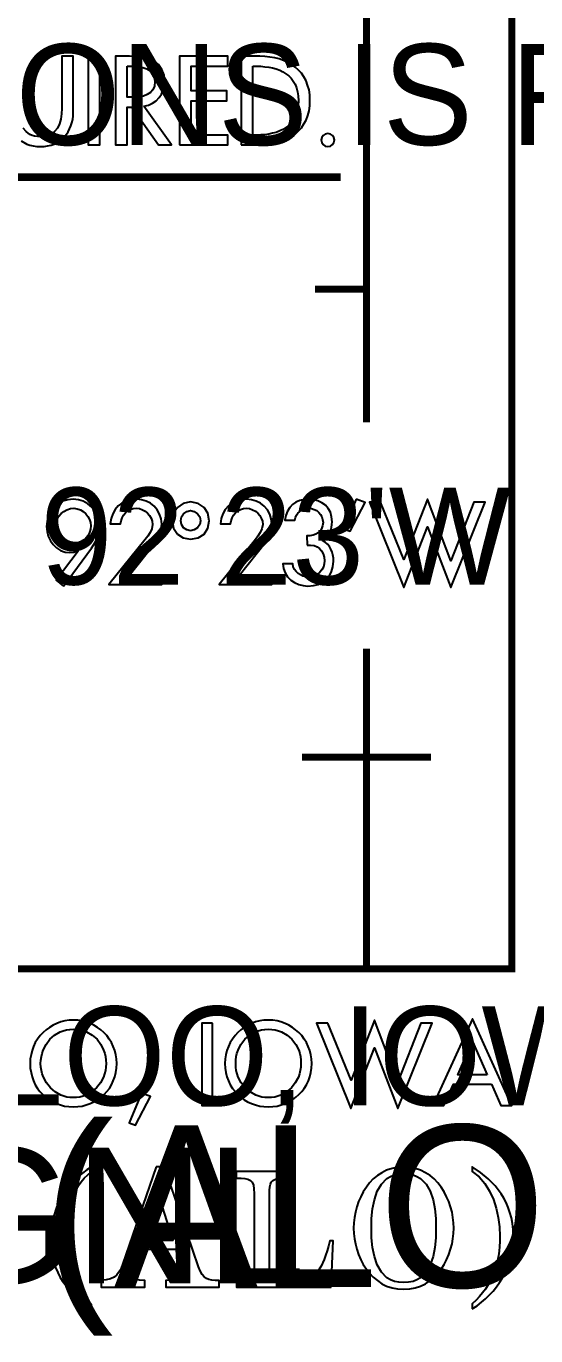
# Model space of a CAD drawing. Extents: x 0.08 to 5.7, y 0.31 to 7.95.
# Drawn here: x 4.75 to 5.146, y 0.341 to 1.357 of the extents above; entities that cross this region are included whole.
import ezdxf

# ---------------------------------------------------------------- set-up
doc = ezdxf.new("R2010")
doc.units = 0
doc.layers.get('0').update_dxf_attribs({"linetype": 'CONTINUOUS'})

msp = doc.modelspace()

# ---------------------------------------------------------------- linework, layer by layer
at = {"color": 0}
for points, const_width in [([(0.252929, 7.62446), (5.12706, 7.62446), (5.12706, 0.625543), (0.252929, 0.625543), (0.252929, 7.62446)], 0.005417), ([(5.01417, 1.04943), (5.01417, 2.60525), (5.01307, 6.23568), (5.01281, 7.62457)], 0.005417), ([(2.1786, 1.23942), (4.99414, 1.23942)], 0.005833), ([(4.97418, 1.15251), (5.01417, 1.15251)], 0.005417), ([(5.01417, 0.625814), (5.01417, 0.873753)], 0.005417), ([(5.01417, 0.789606), (4.96419, 0.789606)], 0.005417), ([(5.06418, 0.789606), (5.01417, 0.789606)], 0.005417)]:
    msp.add_lwpolyline(points, dxfattribs=dict(at, const_width=const_width))
for points in [[(4.7461, 1.26752), (4.75043, 1.26514), (4.75293, 1.26432), (4.75543, 1.26373), (4.75819, 1.26335), (4.76112, 1.26318), (4.76389, 1.26335), (4.76665, 1.26373), (4.76932, 1.26432), (4.77165, 1.26514), (4.77599, 1.26752), (4.77974, 1.27067), (4.78267, 1.27458), (4.78472, 1.27919), (4.78554, 1.28152), (4.78614, 1.28418), (4.7864, 1.28695), (4.78651, 1.28971), (4.78651, 1.33317), (4.77761, 1.33317), (4.77761, 1.29264), (4.7775, 1.28847), (4.77681, 1.28445), (4.77582, 1.28082), (4.77431, 1.27751), (4.77208, 1.27474), (4.76915, 1.27262), (4.76753, 1.27181), (4.76557, 1.27127), (4.76346, 1.271), (4.76112, 1.27083), (4.75874, 1.271), (4.75651, 1.27127), (4.75456, 1.27181), (4.75293, 1.27262), (4.75, 1.27474), (4.74778, 1.27751)], [(4.80707, 1.33317), (4.79818, 1.33317), (4.79818, 1.26443), (4.80707, 1.26443), (4.80707, 1.33317)], [(4.84125, 1.2946), (4.84483, 1.29541), (4.84804, 1.29682), (4.85086, 1.29877), (4.85319, 1.30111), (4.85514, 1.30387), (4.85639, 1.30707), (4.85736, 1.31044), (4.85764, 1.31391), (4.8571, 1.31863), (4.85525, 1.32308), (4.85265, 1.32693), (4.8489, 1.33002), (4.84446, 1.33181), (4.83985, 1.33279), (4.83501, 1.33306), (4.83014, 1.33317), (4.81944, 1.33317), (4.81944, 1.26443), (4.82835, 1.26443), (4.82835, 1.29373), (4.83192, 1.29373), (4.85265, 1.26443), (4.86279, 1.26443), (4.84125, 1.2946)], [(4.86914, 1.26443), (4.90653, 1.26443), (4.90653, 1.27208), (4.87804, 1.27208), (4.87804, 1.29877), (4.90571, 1.29877), (4.90571, 1.30637), (4.87804, 1.30637), (4.87804, 1.32557), (4.90653, 1.32557), (4.90653, 1.33317), (4.86914, 1.33317), (4.86914, 1.26443)], [(4.91694, 1.26443), (4.9311, 1.26443), (4.93511, 1.26459), (4.93901, 1.26497), (4.94276, 1.26568), (4.9464, 1.26655), (4.94987, 1.2678), (4.95307, 1.26915), (4.95611, 1.271), (4.95888, 1.27289), (4.96137, 1.27528), (4.9636, 1.27778), (4.96556, 1.28071), (4.96724, 1.28375), (4.96858, 1.28722), (4.96957, 1.29096), (4.97017, 1.29487), (4.97026, 1.29915), (4.97017, 1.30333), (4.96957, 1.30724), (4.96847, 1.31082), (4.96724, 1.31418), (4.96556, 1.31722), (4.9636, 1.31999), (4.96126, 1.32265), (4.95876, 1.32487), (4.95594, 1.32682), (4.95307, 1.32845), (4.94971, 1.32986), (4.9464, 1.33111), (4.94293, 1.33192), (4.93918, 1.33263), (4.93528, 1.33306), (4.93137, 1.33317), (4.91694, 1.33317), (4.91694, 1.26443)], [(4.82835, 1.32557), (4.83068, 1.32557), (4.83404, 1.32541), (4.83735, 1.32514), (4.84056, 1.32444), (4.84358, 1.32346), (4.84614, 1.32194), (4.84819, 1.31988), (4.84944, 1.31706), (4.84999, 1.31358), (4.84961, 1.31), (4.84831, 1.30724), (4.8464, 1.30501), (4.84392, 1.30349), (4.8411, 1.30235), (4.83789, 1.30181), (4.83458, 1.30138), (4.83111, 1.30138), (4.82835, 1.30138), (4.82835, 1.32557)], [(4.92583, 1.32557), (4.92876, 1.32557), (4.93207, 1.32541), (4.93528, 1.32514), (4.93832, 1.32487), (4.94125, 1.32416), (4.94417, 1.32335), (4.94683, 1.32237), (4.94933, 1.32113), (4.95167, 1.31972), (4.95378, 1.31803), (4.95568, 1.31613), (4.95736, 1.31391), (4.95876, 1.31152), (4.95985, 1.30876), (4.96072, 1.30572), (4.96126, 1.30252), (4.96137, 1.29877), (4.96126, 1.29514), (4.96072, 1.29194), (4.95985, 1.2889), (4.95876, 1.28613), (4.95736, 1.28375), (4.95568, 1.28152), (4.95378, 1.27957), (4.95167, 1.27794), (4.94933, 1.27653), (4.94683, 1.27528), (4.94417, 1.27414), (4.94125, 1.27349), (4.93832, 1.27279), (4.93528, 1.27235), (4.93207, 1.27224), (4.92876, 1.27208), (4.92583, 1.27208), (4.92583, 1.32557)], [(4.98415, 1.27333), (4.98221, 1.27289), (4.98058, 1.27181), (4.97944, 1.27029), (4.979, 1.26834), (4.97944, 1.26628), (4.98058, 1.2647), (4.98221, 1.26362), (4.98415, 1.26318), (4.98611, 1.26362), (4.98779, 1.2647), (4.98888, 1.26628), (4.98931, 1.26834), (4.98888, 1.27029), (4.98779, 1.27181), (4.98611, 1.27289), (4.98415, 1.27333)], [(4.77903, 0.922364), (4.80083, 0.951824), (4.80317, 0.955837), (4.80528, 0.960015), (4.8061, 0.96224), (4.80664, 0.964464), (4.80707, 0.966689), (4.80724, 0.969021), (4.80681, 0.973199), (4.80556, 0.977106), (4.8036, 0.980578), (4.801, 0.983615), (4.7979, 0.986111), (4.79432, 0.988064), (4.79058, 0.989312), (4.78651, 0.989746), (4.78222, 0.989312), (4.77832, 0.988064), (4.77485, 0.986111), (4.77181, 0.983453), (4.76932, 0.980414), (4.76753, 0.976779), (4.76628, 0.972765), (4.76585, 0.968479), (4.76628, 0.964572), (4.76719, 0.960992), (4.76878, 0.957519), (4.771, 0.95459), (4.7736, 0.951932), (4.77669, 0.949978), (4.78017, 0.948731), (4.7839, 0.948351), (4.78711, 0.948622), (4.79015, 0.949599), (4.79025, 0.949436), (4.77322, 0.926812), (4.77903, 0.922364)], [(4.82986, 0.930556), (4.85086, 0.956922), (4.85265, 0.960015), (4.854, 0.963217), (4.85487, 0.966797), (4.85525, 0.970432), (4.85487, 0.974447), (4.85362, 0.97819), (4.85178, 0.981554), (4.84944, 0.984321), (4.84651, 0.986546), (4.84321, 0.988172), (4.83946, 0.989312), (4.83556, 0.989746), (4.83138, 0.989312), (4.82764, 0.988336), (4.82433, 0.986654), (4.8215, 0.984429), (4.81917, 0.981825), (4.81722, 0.978461), (4.81597, 0.974718), (4.81526, 0.97054), (4.82319, 0.97054), (4.82362, 0.973036), (4.82443, 0.975261), (4.82557, 0.977214), (4.8271, 0.979004), (4.82889, 0.980578), (4.83083, 0.981663), (4.83317, 0.982368), (4.83556, 0.982639), (4.83789, 0.982368), (4.84028, 0.981554), (4.84233, 0.980414), (4.84429, 0.978896), (4.84581, 0.977106), (4.84706, 0.974881), (4.84793, 0.972657), (4.84804, 0.969997), (4.84765, 0.966797), (4.84625, 0.963758), (4.84446, 0.960992), (4.84233, 0.958333), (4.81429, 0.923449), (4.85525, 0.923449), (4.85525, 0.930556), (4.82986, 0.930556)], [(4.87765, 0.987522), (4.87181, 0.986382), (4.86735, 0.983344), (4.86431, 0.978733), (4.86333, 0.972928), (4.86431, 0.967231), (4.86735, 0.962619), (4.87181, 0.959744), (4.87765, 0.958604), (4.88346, 0.959744), (4.88807, 0.962619), (4.89094, 0.967231), (4.89208, 0.972928), (4.89094, 0.978733), (4.88807, 0.983344), (4.88346, 0.986382), (4.87765, 0.987522)], [(4.91542, 0.930556), (4.93625, 0.956922), (4.93804, 0.960015), (4.93946, 0.963217), (4.94043, 0.966797), (4.94069, 0.970432), (4.94026, 0.974447), (4.93918, 0.97819), (4.93733, 0.981554), (4.93485, 0.984321), (4.93197, 0.986546), (4.9286, 0.988172), (4.92503, 0.989312), (4.92096, 0.989746), (4.91683, 0.989312), (4.91303, 0.988336), (4.90972, 0.986654), (4.90696, 0.984429), (4.90457, 0.981825), (4.90278, 0.978461), (4.90136, 0.974718), (4.90072, 0.97054), (4.90864, 0.97054), (4.90901, 0.973036), (4.90989, 0.975261), (4.91097, 0.977214), (4.91249, 0.979004), (4.91428, 0.980578), (4.91639, 0.981663), (4.91862, 0.982368), (4.92096, 0.982639), (4.92344, 0.982368), (4.92567, 0.981554), (4.9279, 0.980414), (4.92974, 0.978896), (4.93137, 0.977106), (4.93251, 0.974881), (4.93332, 0.972657), (4.9336, 0.969997), (4.93306, 0.966797), (4.93164, 0.963758), (4.92985, 0.960992), (4.9279, 0.958333), (4.89985, 0.923449), (4.94069, 0.923449), (4.94069, 0.930556), (4.91542, 0.930556)], [(4.96804, 0.954156), (4.97081, 0.954156), (4.97347, 0.953776), (4.97586, 0.9528), (4.97775, 0.951389), (4.97933, 0.949599), (4.98058, 0.947374), (4.98122, 0.944715), (4.98156, 0.941949), (4.98122, 0.939453), (4.98068, 0.937067), (4.9796, 0.934842), (4.97808, 0.933051), (4.97624, 0.931532), (4.97418, 0.930393), (4.97179, 0.929742), (4.96929, 0.929471), (4.96707, 0.929579), (4.96485, 0.930122), (4.96289, 0.93099), (4.9611, 0.932075), (4.95958, 0.933594), (4.95833, 0.935275), (4.95736, 0.937337), (4.95692, 0.939561), (4.94917, 0.939561), (4.94971, 0.935818), (4.95096, 0.932508), (4.9529, 0.929471), (4.9554, 0.926921), (4.95817, 0.925022), (4.96153, 0.923611), (4.965, 0.922635), (4.96875, 0.922364), (4.97293, 0.922635), (4.97667, 0.923611), (4.97999, 0.925293), (4.98292, 0.927518), (4.9854, 0.930285), (4.98708, 0.933594), (4.98817, 0.937337), (4.98861, 0.941515), (4.9885, 0.944011), (4.98817, 0.946506), (4.98753, 0.948731), (4.98654, 0.950956), (4.9854, 0.952908), (4.98389, 0.954699), (4.98221, 0.956272), (4.98014, 0.957628), (4.98335, 0.960394), (4.98557, 0.963758), (4.98639, 0.965713), (4.98693, 0.967774), (4.98736, 0.969997), (4.98753, 0.972222), (4.98708, 0.976129), (4.98611, 0.979601), (4.98443, 0.982476), (4.98236, 0.985026), (4.9796, 0.986925), (4.97651, 0.988499), (4.97319, 0.989312), (4.96946, 0.989746), (4.96571, 0.989421), (4.96235, 0.988607), (4.95931, 0.987358), (4.95665, 0.985568), (4.95458, 0.983182), (4.95281, 0.980414), (4.95156, 0.977106), (4.95068, 0.973307), (4.95861, 0.973307), (4.95904, 0.975424), (4.95985, 0.977214), (4.96083, 0.978733), (4.96208, 0.979981), (4.9636, 0.981119), (4.96528, 0.981933), (4.96707, 0.982368), (4.96918, 0.982639), (4.97151, 0.982368), (4.97364, 0.981825), (4.97553, 0.980849), (4.97721, 0.979438), (4.97846, 0.977919), (4.9796, 0.976129), (4.98014, 0.973904), (4.98042, 0.971679), (4.98014, 0.968913), (4.97933, 0.966689), (4.97819, 0.965007), (4.97667, 0.963596), (4.97472, 0.962511), (4.97265, 0.961806), (4.97026, 0.961372), (4.96778, 0.961262), (4.96804, 0.954156)], [(5.00613, 0.989746), (4.99636, 0.966797), (5.00142, 0.964844), (5.01307, 0.987087), (5.00613, 0.989746)], [(5.02512, 0.987358), (5.01654, 0.987358), (5.04318, 0.921115), (5.06142, 0.968207), (5.07958, 0.921115), (5.10622, 0.987358), (5.0975, 0.987358), (5.07958, 0.941949), (5.06142, 0.989746), (5.04318, 0.942925), (5.02512, 0.987358)], [(4.78651, 0.955404), (4.78401, 0.955675), (4.78168, 0.956381), (4.77929, 0.957628), (4.77724, 0.95931), (4.77556, 0.961262), (4.77414, 0.963596), (4.77333, 0.966254), (4.77289, 0.969021), (4.77322, 0.971679), (4.77403, 0.974283), (4.77539, 0.976508), (4.77707, 0.978624), (4.77929, 0.980251), (4.78168, 0.981554), (4.78429, 0.982368), (4.78711, 0.982639), (4.78961, 0.982206), (4.7921, 0.981392), (4.79432, 0.980143), (4.79622, 0.978353), (4.79779, 0.976238), (4.79904, 0.974012), (4.79986, 0.971517), (4.80013, 0.969021), (4.79986, 0.966363), (4.79915, 0.963867), (4.79807, 0.961643), (4.79639, 0.959581), (4.79443, 0.95779), (4.7921, 0.956543), (4.78944, 0.955675), (4.78651, 0.955404)], [(4.87765, 0.965278), (4.87472, 0.965821), (4.87224, 0.967503), (4.87056, 0.969997), (4.87001, 0.972928), (4.87056, 0.975965), (4.87224, 0.978461), (4.87472, 0.980143), (4.87765, 0.980849), (4.88053, 0.980143), (4.88303, 0.978461), (4.88487, 0.975965), (4.88542, 0.972928), (4.88487, 0.969997), (4.88303, 0.967503), (4.88053, 0.965821), (4.87765, 0.965278)], [(4.78668, 0.585721), (4.78331, 0.585558), (4.78, 0.585015), (4.77681, 0.58431), (4.77376, 0.583062), (4.77083, 0.581651), (4.76807, 0.580024), (4.7654, 0.578071), (4.76307, 0.575956), (4.76085, 0.573622), (4.7589, 0.570964), (4.75711, 0.568197), (4.75569, 0.565267), (4.75456, 0.562229), (4.75375, 0.558865), (4.75319, 0.555556), (4.75304, 0.552083), (4.75319, 0.548449), (4.75375, 0.544976), (4.75456, 0.541667), (4.75569, 0.538629), (4.75711, 0.535536), (4.75874, 0.532769), (4.76069, 0.530274), (4.76292, 0.52794), (4.76531, 0.525825), (4.7679, 0.523872), (4.77067, 0.522244), (4.7736, 0.520996), (4.77669, 0.519857), (4.77983, 0.519043), (4.78321, 0.518608), (4.78668, 0.518446), (4.78999, 0.518608), (4.79335, 0.519043), (4.79665, 0.519857), (4.79969, 0.520996), (4.80263, 0.522244), (4.80539, 0.523872), (4.80806, 0.525825), (4.81044, 0.52794), (4.81267, 0.530274), (4.81456, 0.532769), (4.81625, 0.535536), (4.81765, 0.538629), (4.81874, 0.541667), (4.81961, 0.544976), (4.82015, 0.548449), (4.82026, 0.552083), (4.82015, 0.555556), (4.81961, 0.558865), (4.81874, 0.562229), (4.81765, 0.565267), (4.81625, 0.568197), (4.81446, 0.570964), (4.8125, 0.573622), (4.81028, 0.575956), (4.80794, 0.578071), (4.80528, 0.580024), (4.80251, 0.581651), (4.79958, 0.583062), (4.79656, 0.58431), (4.79335, 0.585015), (4.78999, 0.585558), (4.78668, 0.585721)], [(4.89458, 0.583333), (4.88624, 0.583333), (4.88624, 0.519586), (4.89458, 0.519586), (4.89458, 0.583333)], [(4.93793, 0.585721), (4.93457, 0.585558), (4.93126, 0.585015), (4.92806, 0.58431), (4.92503, 0.583062), (4.9221, 0.581651), (4.91932, 0.580024), (4.91667, 0.578071), (4.91428, 0.575956), (4.91211, 0.573622), (4.91015, 0.570964), (4.90847, 0.568197), (4.90696, 0.565267), (4.90582, 0.562229), (4.905, 0.558865), (4.90446, 0.555556), (4.90429, 0.552083), (4.90446, 0.548449), (4.905, 0.544976), (4.90582, 0.541667), (4.90696, 0.538629), (4.90847, 0.535536), (4.91015, 0.532769), (4.91211, 0.530274), (4.91428, 0.52794), (4.91667, 0.525825), (4.91932, 0.523872), (4.92193, 0.522244), (4.92503, 0.520996), (4.92806, 0.519857), (4.93126, 0.519043), (4.93457, 0.518608), (4.93793, 0.518446), (4.9414, 0.518608), (4.94472, 0.519043), (4.94792, 0.519857), (4.95096, 0.520996), (4.95389, 0.522244), (4.95665, 0.523872), (4.95931, 0.525825), (4.96164, 0.52794), (4.96386, 0.530274), (4.96582, 0.532769), (4.9675, 0.535536), (4.96903, 0.538629), (4.97017, 0.541667), (4.97097, 0.544976), (4.97151, 0.548449), (4.97168, 0.552083), (4.97151, 0.555556), (4.97097, 0.558865), (4.97017, 0.562229), (4.96892, 0.565267), (4.9675, 0.568197), (4.96582, 0.570964), (4.96386, 0.573622), (4.96164, 0.575956), (4.95915, 0.578071), (4.95665, 0.580024), (4.95389, 0.581651), (4.95096, 0.583062), (4.94775, 0.58431), (4.94472, 0.585015), (4.9414, 0.585558), (4.93793, 0.585721)], [(4.98406, 0.583333), (4.97542, 0.583333), (5.00206, 0.517199), (5.02029, 0.56429), (5.03847, 0.517199), (5.06515, 0.583333), (5.05637, 0.583333), (5.03847, 0.537924), (5.02029, 0.585721), (5.00222, 0.539008), (4.98406, 0.583333)], [(5.11128, 0.536133), (5.11849, 0.519586), (5.12706, 0.519586), (5.0964, 0.586643), (5.06569, 0.519586), (5.07433, 0.519586), (5.08165, 0.536133), (5.11128, 0.536133)], [(4.78668, 0.525553), (4.78418, 0.525553), (4.78168, 0.525988), (4.77919, 0.526693), (4.77696, 0.527507), (4.77262, 0.530003), (4.76878, 0.533203), (4.76568, 0.53711), (4.76335, 0.541504), (4.76237, 0.544054), (4.76183, 0.546658), (4.76139, 0.549317), (4.76124, 0.552083), (4.76139, 0.554742), (4.76183, 0.557346), (4.76237, 0.559842), (4.76318, 0.562338), (4.7654, 0.566786), (4.76833, 0.570856), (4.77208, 0.574001), (4.77636, 0.576551), (4.77875, 0.577474), (4.78125, 0.578071), (4.7839, 0.57845), (4.78668, 0.578614), (4.78944, 0.57845), (4.7921, 0.578071), (4.7946, 0.577474), (4.79693, 0.576551), (4.80126, 0.574001), (4.80501, 0.570856), (4.80794, 0.566786), (4.81011, 0.562338), (4.81099, 0.559842), (4.81153, 0.557346), (4.81196, 0.554742), (4.81207, 0.552083), (4.81196, 0.549317), (4.81153, 0.546658), (4.81082, 0.544054), (4.81, 0.541504), (4.80761, 0.53711), (4.80458, 0.533203), (4.80067, 0.530003), (4.79639, 0.527507), (4.79417, 0.526693), (4.79167, 0.525988), (4.78917, 0.525553), (4.78668, 0.525553)], [(4.93793, 0.525553), (4.93544, 0.525553), (4.93294, 0.525988), (4.93056, 0.526693), (4.92817, 0.527507), (4.92389, 0.530003), (4.92014, 0.533203), (4.91694, 0.53711), (4.91461, 0.541504), (4.91374, 0.544054), (4.91303, 0.546658), (4.91265, 0.549317), (4.91265, 0.552083), (4.91265, 0.554742), (4.91303, 0.557346), (4.91363, 0.559842), (4.91444, 0.562338), (4.91667, 0.566786), (4.91971, 0.570856), (4.92333, 0.574001), (4.92763, 0.576551), (4.93012, 0.577474), (4.93261, 0.578071), (4.93528, 0.57845), (4.93793, 0.578614), (4.94069, 0.57845), (4.94336, 0.578071), (4.94586, 0.577474), (4.94819, 0.576551), (4.95264, 0.574001), (4.95628, 0.570856), (4.95931, 0.566786), (4.96153, 0.562338), (4.96235, 0.559842), (4.96289, 0.557346), (4.96322, 0.554742), (4.96332, 0.552083), (4.96322, 0.549317), (4.96278, 0.546658), (4.96224, 0.544054), (4.96137, 0.541504), (4.95888, 0.53711), (4.95583, 0.533203), (4.9521, 0.530003), (4.94775, 0.527507), (4.94542, 0.526693), (4.94303, 0.525988), (4.94054, 0.525553), (4.93793, 0.525553)], [(5.10792, 0.543186), (5.08501, 0.543186), (5.0964, 0.569174), (5.10792, 0.543186)], [(4.83957, 0.529025), (4.83003, 0.506131), (4.83485, 0.504178), (4.84651, 0.526367), (4.83957, 0.529025)], [(4.80083, 0.365397), (4.79557, 0.370008), (4.79112, 0.375435), (4.78738, 0.381401), (4.78444, 0.387913), (4.78222, 0.394857), (4.78071, 0.401964), (4.77974, 0.409179), (4.77946, 0.416504), (4.77946, 0.420574), (4.77974, 0.424425), (4.78, 0.428331), (4.78043, 0.431967), (4.78196, 0.438911), (4.78401, 0.445421), (4.78694, 0.451551), (4.79058, 0.457357), (4.79275, 0.460286), (4.79514, 0.463053), (4.7979, 0.465712), (4.80083, 0.468317), (4.80083, 0.471789), (4.79719, 0.469564), (4.79372, 0.467068), (4.79042, 0.464301), (4.78738, 0.461535), (4.78456, 0.458496), (4.78196, 0.455296), (4.77957, 0.452094), (4.7775, 0.44846), (4.77387, 0.441135), (4.77126, 0.433214), (4.77029, 0.429036), (4.76958, 0.424696), (4.76915, 0.42041), (4.76904, 0.415961), (4.76915, 0.410969), (4.76975, 0.406412), (4.7704, 0.401964), (4.77154, 0.397786), (4.77289, 0.393881), (4.77447, 0.389974), (4.77626, 0.386501), (4.77832, 0.383192), (4.78304, 0.376953), (4.78836, 0.371365), (4.79432, 0.366374), (4.80083, 0.361654), (4.80083, 0.365397)], [(4.85086, 0.471789), (4.82487, 0.396104), (4.82319, 0.39209), (4.82026, 0.388075), (4.81819, 0.386393), (4.81554, 0.384983), (4.81222, 0.384169), (4.80832, 0.383735), (4.80832, 0.378635), (4.84207, 0.378635), (4.84207, 0.383735), (4.83806, 0.384006), (4.83404, 0.384874), (4.83225, 0.385851), (4.83083, 0.387099), (4.82986, 0.388618), (4.82943, 0.390842), (4.82986, 0.393175), (4.83083, 0.396539), (4.83458, 0.407932), (4.8661, 0.407932), (4.86931, 0.398872), (4.87056, 0.3954), (4.87169, 0.392361), (4.87235, 0.390136), (4.87261, 0.388456), (4.87169, 0.385851), (4.86876, 0.38444), (4.86415, 0.383897), (4.85846, 0.383735), (4.85846, 0.378635), (4.89974, 0.378635), (4.89974, 0.383735), (4.89665, 0.383735), (4.89404, 0.384006), (4.89182, 0.38444), (4.88986, 0.385254), (4.88818, 0.386501), (4.8865, 0.388456), (4.88514, 0.391114), (4.88374, 0.394422), (4.85747, 0.471789), (4.85086, 0.471789)], [(4.98665, 0.378635), (4.98833, 0.414606), (4.98568, 0.414606), (4.9846, 0.410428), (4.98361, 0.406685), (4.98247, 0.403212), (4.98139, 0.400119), (4.97889, 0.394749), (4.97624, 0.390571), (4.97293, 0.387478), (4.96918, 0.385417), (4.96474, 0.384169), (4.95931, 0.383735), (4.94846, 0.383735), (4.94542, 0.383897), (4.94303, 0.384332), (4.9414, 0.385146), (4.94026, 0.386393), (4.93956, 0.388183), (4.93918, 0.390571), (4.93901, 0.393608), (4.93901, 0.397515), (4.93901, 0.45345), (4.93918, 0.456272), (4.93956, 0.458496), (4.94026, 0.460124), (4.94151, 0.461372), (4.94347, 0.462349), (4.94624, 0.462782), (4.94987, 0.463053), (4.95458, 0.463217), (4.95458, 0.468317), (4.91303, 0.468317), (4.91303, 0.463217), (4.91683, 0.463217), (4.91971, 0.46289), (4.92219, 0.462349), (4.92404, 0.461372), (4.9254, 0.460015), (4.92638, 0.45779), (4.92681, 0.454861), (4.92692, 0.451118), (4.92692, 0.399143), (4.92692, 0.394151), (4.92665, 0.3903), (4.926, 0.387642), (4.92486, 0.385688), (4.92318, 0.384603), (4.92068, 0.384006), (4.91749, 0.383735), (4.91319, 0.383735), (4.91319, 0.378635), (4.98665, 0.378635)], [(5.04308, 0.471789), (5.03836, 0.471517), (5.03401, 0.470703), (5.02983, 0.469293), (5.0261, 0.467339), (5.02262, 0.465115), (5.01942, 0.462511), (5.01654, 0.459418), (5.01406, 0.456108), (5.01167, 0.452474), (5.00971, 0.448731), (5.00803, 0.444879), (5.00667, 0.44081), (5.00553, 0.436686), (5.00489, 0.432508), (5.00429, 0.428494), (5.00418, 0.424317), (5.00429, 0.420301), (5.00489, 0.416124), (5.00553, 0.41211), (5.00667, 0.407932), (5.00803, 0.403863), (5.00971, 0.399849), (5.01167, 0.396104), (5.01406, 0.392632), (5.01654, 0.389324), (5.01942, 0.386231), (5.02262, 0.383626), (5.0261, 0.381239), (5.02983, 0.379449), (5.03401, 0.378039), (5.03836, 0.377225), (5.04308, 0.376953), (5.04779, 0.377225), (5.05208, 0.378039), (5.0561, 0.379449), (5.06, 0.381239), (5.06347, 0.383626), (5.06668, 0.386231), (5.06961, 0.389324), (5.0721, 0.392632), (5.07443, 0.396104), (5.07639, 0.399849), (5.07807, 0.403863), (5.07943, 0.407932), (5.08057, 0.41211), (5.08128, 0.416124), (5.08165, 0.420301), (5.08192, 0.424317), (5.08165, 0.428494), (5.08128, 0.432508), (5.08057, 0.436686), (5.07943, 0.44081), (5.07807, 0.444879), (5.07639, 0.448731), (5.07443, 0.452474), (5.0721, 0.456108), (5.06961, 0.459418), (5.06668, 0.462511), (5.06347, 0.465115), (5.06, 0.467339), (5.0561, 0.469293), (5.05208, 0.470703), (5.04779, 0.471517), (5.04308, 0.471789)], [(5.09625, 0.361654), (5.09999, 0.36415), (5.10335, 0.366808), (5.10667, 0.369575), (5.10969, 0.372504), (5.11253, 0.375543), (5.11513, 0.378743), (5.11751, 0.382107), (5.11974, 0.385688), (5.12321, 0.393067), (5.12582, 0.401096), (5.12679, 0.405274), (5.1275, 0.40956), (5.12793, 0.4139), (5.12804, 0.418349), (5.12793, 0.42334), (5.12739, 0.427897), (5.12668, 0.432346), (5.12554, 0.436524), (5.12418, 0.440429), (5.12261, 0.444174), (5.12082, 0.447646), (5.11876, 0.450956), (5.11404, 0.457086), (5.10872, 0.462619), (5.10275, 0.467503), (5.09625, 0.471789), (5.09625, 0.468317), (5.10151, 0.464031), (5.10596, 0.458876), (5.1096, 0.452908), (5.11263, 0.446506), (5.11486, 0.439725), (5.11637, 0.432617), (5.11735, 0.425293), (5.11762, 0.418078), (5.11762, 0.414008), (5.11735, 0.410157), (5.11708, 0.406412), (5.11664, 0.402778), (5.11513, 0.395833), (5.11307, 0.389324), (5.11014, 0.383029), (5.10656, 0.377061), (5.10433, 0.374186), (5.10194, 0.371365), (5.09918, 0.36849), (5.09625, 0.365668), (5.09625, 0.361654)], [(5.04308, 0.466689), (5.04682, 0.466362), (5.05029, 0.465712), (5.05333, 0.464464), (5.05599, 0.462782), (5.06044, 0.458496), (5.06358, 0.452908), (5.06581, 0.446397), (5.06722, 0.43929), (5.06793, 0.431803), (5.06803, 0.424317), (5.06793, 0.416938), (5.06722, 0.409451), (5.06581, 0.402344), (5.06358, 0.395833), (5.06044, 0.3903), (5.05599, 0.385851), (5.05333, 0.384332), (5.05029, 0.383029), (5.04682, 0.382379), (5.04308, 0.382107), (5.03917, 0.382379), (5.03581, 0.383029), (5.03276, 0.384332), (5.03, 0.385851), (5.02572, 0.3903), (5.02251, 0.395833), (5.02029, 0.402344), (5.01888, 0.409451), (5.01818, 0.416938), (5.01807, 0.424317), (5.01818, 0.431803), (5.01888, 0.43929), (5.02029, 0.446397), (5.02251, 0.452908), (5.02572, 0.458496), (5.03, 0.462782), (5.03276, 0.464464), (5.03581, 0.465712), (5.03917, 0.466362), (5.04308, 0.466689)], [(4.83664, 0.414876), (4.85042, 0.456381), (4.85069, 0.456381), (4.86388, 0.414876), (4.83664, 0.414876)]]:
    msp.add_lwpolyline(points, dxfattribs=at)

# ---------------------------------------------------------------- texts
for s, height, p in [('READBACK OF ALL RUNWAY HOLDING INSTRUCTIONS IS REQUIRED.', 0.0783074, (2.18758, 1.26447)), ("92 23'W", 0.0750492, (4.76117, 0.923521)), ('WATERLOO, IOWA', 0.0766933, (4.35124, 0.519586)), ('(ALO)', 0.125519, (4.76217, 0.37861)), ('WATERLOO RGNL', 0.105086, (3.73333, 0.381608))]:
    msp.add_text(s, height=height, dxfattribs=at).set_placement(p)

doc.saveas('drawing.dxf')
